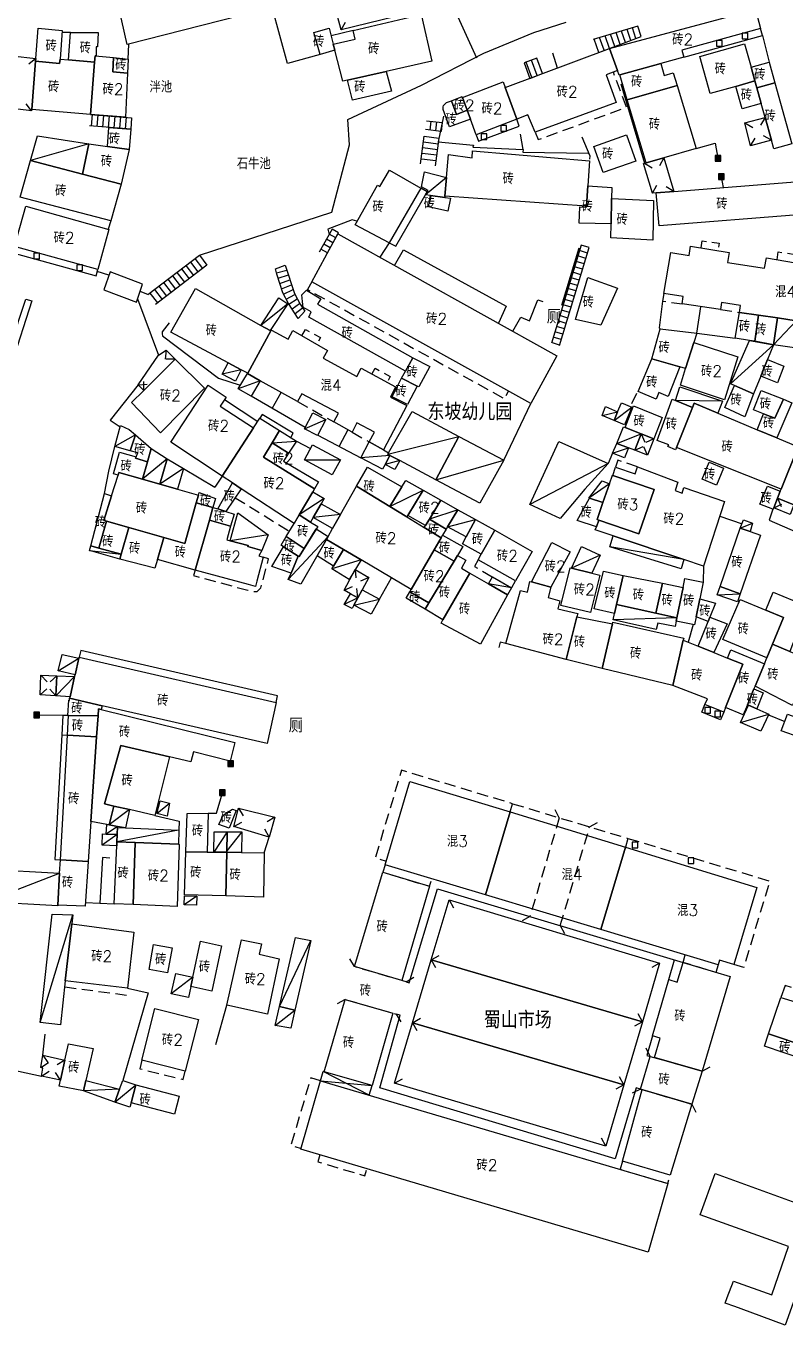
# Model space of a CAD drawing. Header units: millimetres. Extents: x 198 to 1143, y 0 to 936.
# Drawn here: x 846.7 to 980.9, y 3.6 to 233.2 of the extents above; entities that cross this region are included whole.
import ezdxf

# ---------------------------------------------------------------- set-up
doc = ezdxf.new("R2010")
doc.units = ezdxf.units.MM
doc.linetypes.add('X5', pattern=[3, 2, -1])
doc.layers.add('OldHouse', color=17, linetype='Continuous')
doc.layers.add('Text', color=252, linetype='Continuous')
doc.styles.add('HZ', font='rs.shx', dxfattribs={"width": 0.8, "bigfont": 'hztxt.shx'})
doc.linetypes.add('443', pattern='A,9.4,[169,AAA.SHX,S=1,R=0,X=0,Y=0.15],0.6', length=10)

# ---------------------------------------------------------------- blocks, each defined once
blk = doc.blocks.new('gc291')
blk.add_lwpolyline([(-0.5, -0.5), (0.5, -0.5), (0.5, 0.5), (-0.5, 0.5), (-0.5, -0.5)])
blk = doc.blocks.new('*U1')
at = {"linetype": 'Continuous'}
for points in [[(0, 0), (0.5, 0.5), (-0.5, 0.5)], [(0, 0), (-0.5, 0.5), (-0.5, -0.5)], [(0, 0), (-0.5, -0.5), (0.5, -0.5)], [(0, 0), (0.5, -0.5), (0.5, 0.5)]]:
    blk.add_solid(points, dxfattribs=at)
blk = doc.blocks.new('gc002')
blk.add_lwpolyline([(-0.5, -0.5), (0.5, -0.5), (0.5, 0.5), (-0.5, 0.5), (-0.5, -0.5)])
at = {"linetype": 'Continuous'}
blk.add_blockref('*U1', (0, 0), dxfattribs=at)

msp = doc.modelspace()

# ---------------------------------------------------------------- linework, layer by layer
at = {"layer": 'OldHouse', "linetype": 'Continuous', "flags": 128}
for points in [[(890.94, 236.61), (864.56, 229.9), (863.07, 236.44), (889.44, 243.13)], [(916.59, 234.98), (918.43, 226.97), (910.36, 225.14), (903.54, 223.59), (902.69, 223.4), (901.28, 228.89), (901, 229.98), (904.86, 230.85), (904.52, 232.35), (916.54, 235.2)], [(958.93, 226.53), (951.66, 224.53), (951.54, 224.5), (951.26, 225.28), (949.82, 229.21), (975.62, 236.08), (976.55, 232.73), (962.62, 228.89), (962.96, 227.64)], [(852.69, 227.3), (852.63, 226.53), (848.38, 226.97), (848.42, 227.44), (848.85, 232.79), (853.07, 232.4)], [(858.9, 227.9), (858.81, 226.77), (854.19, 227.17), (854.53, 232.02), (859.42, 231.99), (859.3, 229.5), (859.11, 229.51), (859.07, 227.89)], [(901, 229.98), (901.28, 228.89), (898.66, 228.16), (897.58, 232.03), (900.29, 232.77)], [(974.87, 225.89), (975.54, 223.46), (972.17, 222.5), (967.66, 221.22), (965.79, 227.78), (973.72, 230.03)], [(854.19, 227.17), (858.81, 226.77), (858.06, 217.55), (847.69, 218.39), (848.38, 226.97), (852.63, 226.53), (852.69, 227.3)], [(862.14, 227.58), (862.03, 225.07), (864.63, 224.82), (864.24, 217.06), (858.06, 217.55), (858.81, 226.77), (858.9, 227.9)], [(864.63, 224.82), (862.03, 225.07), (862.14, 227.58), (864.74, 227.32)], [(951.26, 225.28), (949.23, 224.54), (951.02, 219.63), (936.71, 214.39), (935.41, 217.45), (933.44, 216.69), (931.4, 222.28), (949.82, 229.21)], [(903.54, 223.59), (910.36, 225.14), (911.29, 221.65), (904.42, 220.04)], [(961.78, 222.63), (952.98, 220.14), (951.66, 224.53), (958.93, 226.53), (959.51, 224.45), (961.11, 224.88)], [(979.07, 223.1), (975.89, 222.22), (975.54, 223.46), (974.87, 225.89), (978.06, 226.77)], [(931.4, 222.28), (933.44, 216.69), (926.29, 213.91), (925.27, 216.69), (924.69, 218.27), (923.87, 220.51), (931.03, 223.29)], [(975.89, 222.22), (976.65, 219.47), (973.3, 218.51), (972.17, 222.5), (975.54, 223.46)], [(978.45, 213), (977.33, 217.03), (976.65, 219.47), (975.89, 222.22), (979.07, 223.1), (982.06, 212.32), (978.88, 211.44)], [(923.87, 220.51), (924.69, 218.27), (922.78, 217.56), (921.89, 219.95), (923.8, 220.7)], [(959.45, 209.89), (956.34, 209), (952.98, 220.14), (961.78, 222.63), (965.14, 211.5)], [(924.69, 218.27), (925.27, 216.69), (921.54, 215.33), (920.44, 218.43), (920.44, 218.89), (920.51, 219.1), (920.65, 219.31), (920.99, 219.63), (921.89, 219.95), (922.78, 217.56)], [(857.79, 212.37), (856.66, 207.01), (847.49, 209.4), (848.71, 213.74)], [(864.9, 211.35), (861.07, 211.9), (861.32, 215.23), (865.19, 214.93)], [(954.48, 209.31), (948.71, 207.26), (947.07, 211.87), (952.84, 213.92)], [(861.07, 211.9), (864.9, 211.35), (863.49, 205.23), (856.66, 207.01), (857.79, 212.37)], [(856.66, 207.01), (863.49, 205.23), (861.67, 198.77), (845.66, 202.93), (847.49, 209.4)], [(946.01, 204.93), (945.77, 201.36), (920.73, 203.09), (921.02, 206.38), (921.39, 210.46), (925.55, 209.89), (925.63, 211.1), (946.3, 209.33)], [(910.93, 207.68), (916.47, 204.49), (910.91, 194.85), (904.87, 198.06), (908.81, 205.02), (909.25, 204.79)], [(921.02, 206.38), (920.73, 203.09), (920.71, 202.89), (918.2, 203.24), (917.32, 203.36), (917.75, 204.11), (916.59, 204.77), (917.13, 207.38)], [(950.2, 202.71), (950.11, 198.22), (944.5, 198.33), (944.6, 201.24), (945.76, 201.16), (945.77, 201.36), (946.01, 204.93), (950.23, 204.65)], [(958.08, 203.7), (961.22, 203.95), (983.36, 205.7), (983.88, 199.84), (958.6, 197.84)], [(920.71, 202.89), (921.74, 202.74), (921.25, 200.46), (917.85, 201.2), (918.2, 203.24)], [(950.11, 198.22), (950.2, 202.71), (957.6, 202.32), (957.47, 195.34), (950.07, 195.73)], [(844.67, 194.23), (846.65, 201.34), (861.35, 197.24), (859.38, 190.17)], [(940.54, 174.91), (935.93, 166.45), (897.2, 187.97), (901.81, 196.44)], [(951.23, 186.85), (948.33, 180.28), (943.84, 181.29), (946.02, 188.72)], [(888.22, 180.27), (889.83, 179.37), (889.99, 179.28), (885.87, 171.83), (884.74, 172.42), (882.43, 173.65), (872.27, 179.05), (876.64, 186.77)], [(915.06, 174.53), (913.75, 172.16), (896.66, 181.75), (897.12, 182.65), (896.26, 183.12), (895.67, 183.45), (895.58, 184.52), (895.46, 185.68), (896.24, 186.49), (898.82, 184.97), (898.24, 184)], [(841.15, 174.38), (842.1, 177.35), (843.95, 176.71), (846.67, 184.93), (847.72, 184.58), (844.12, 173.42)], [(889.83, 179.37), (888.22, 180.27), (891.35, 185.11), (892.94, 184.06)], [(976.18, 182.07), (975.51, 177.48), (974.57, 177.62), (972.08, 177.99), (972.8, 182.56)], [(979.51, 181.58), (978.82, 176.86), (975.51, 177.48), (976.18, 182.07)], [(982.79, 180.62), (982.41, 178.06), (985.59, 177.59), (986, 177.53), (985.79, 175.83), (978.82, 176.86), (979.51, 181.58), (982.86, 181.09)], [(909.9, 158.27), (907.37, 159.69), (908.28, 161.41), (905.19, 163.04), (904.32, 161.4), (901.1, 163.21), (901.92, 164.76), (895.43, 168.18), (894.7, 166.8), (888.1, 170.5), (885.84, 171.77), (885.87, 171.83), (889.99, 179.28), (890.06, 179.42), (893.03, 177.85), (893.86, 179.36), (900, 175.84), (899.24, 174.47), (905.15, 171.21), (905.96, 172.71), (912, 169.41), (911.14, 167.59), (914.03, 166.12)], [(964.74, 177.27), (963.3, 172.65), (962.26, 172.95), (957.33, 174.39), (958.8, 179.66), (965.26, 178.92)], [(963.3, 172.65), (964.74, 177.27), (972.54, 174.7), (970.17, 167.12), (962.37, 169.69)], [(978.82, 176.86), (977.75, 174.25), (976.56, 171.31), (975.27, 168.16), (971.96, 169.64), (971.22, 169.97), (974.57, 177.62)], [(915.84, 169.54), (913.08, 170.94), (913.75, 172.16), (915.06, 174.53), (918.09, 172.99), (916.11, 169.4)], [(867.49, 168.78), (873.07, 174.32), (878.25, 169.15), (870.43, 161.31), (865.35, 166.65)], [(884.74, 172.42), (883.7, 170.43), (881.38, 171.63), (882.43, 173.65)], [(962.26, 172.95), (960.22, 167.72), (958.58, 168.41), (958.09, 167.24), (954.91, 168.56), (957.33, 174.39)], [(976.56, 171.31), (977.75, 174.25), (980.68, 173.06), (979.53, 170.13)], [(888.1, 170.5), (886.47, 167.77), (884.16, 169.07), (885.84, 171.77)], [(915.84, 169.54), (914.13, 166.3), (911.42, 167.67), (913.08, 170.94)], [(886.91, 162.14), (881.35, 153.64), (872.26, 159.61), (878.89, 169.7), (882.09, 167.61), (881.03, 166.02)], [(968.97, 164.76), (964.82, 166.5), (964.53, 165.76), (961.51, 166.98), (962.28, 169.41), (969.83, 166.91)], [(975.27, 168.16), (973.78, 164.13), (970.21, 165.74), (971.96, 169.64)], [(980.6, 167.22), (979.07, 163.88), (977.09, 164.66), (975.27, 165.37), (976.63, 168.79)], [(951.27, 165.02), (950.64, 163.49), (948.54, 164.36), (949.1, 165.93)], [(950.64, 163.49), (951.27, 165.02), (951.93, 166.59), (953.77, 165.83), (952.48, 162.72)], [(957.69, 160.24), (955.44, 161.11), (952.6, 162.22), (954.1, 166.08), (959.15, 163.99)], [(961.51, 166.98), (964.53, 165.76), (961.68, 158.7), (961.52, 158.31), (960.14, 158.86), (960.3, 159.19), (958.26, 159.93), (960.92, 167.22)], [(968.97, 164.76), (975.97, 161.82), (979.41, 160.38), (983.16, 158.8), (980.16, 151.31), (961.68, 158.7), (964.53, 165.76), (964.82, 166.5)], [(979.41, 160.38), (975.97, 161.82), (977.09, 164.66), (979.07, 163.88), (980.6, 167.22), (982.06, 166.57)], [(891.5, 161.67), (890.17, 159.49), (888.67, 157.01), (897.68, 151.42), (897.36, 150.88), (894.95, 146.79), (894.06, 145.29), (884.74, 151.41), (883.18, 152.44), (881.35, 153.64), (886.91, 162.14), (888.03, 163.85), (891.52, 161.7)], [(899.66, 163.67), (898.24, 160.84), (895.94, 161.99), (897.39, 164.8)], [(923.21, 160.66), (919.13, 152.99), (912.75, 156.38), (911.02, 157.3), (910.65, 157.5), (910.79, 157.76), (914.97, 165.06)], [(866.05, 160.91), (865.12, 158.1), (862.38, 158.86), (863.37, 162.59), (864.91, 161.9)], [(868.82, 158.54), (868.15, 156.19), (866.04, 156.79), (866.14, 157.02), (866.45, 157.76), (865.12, 158.1), (866.05, 160.91)], [(893.08, 157.72), (890.17, 159.49), (891.5, 161.67), (894.51, 159.84)], [(952.6, 162.22), (955.44, 161.11), (954.3, 158.2), (953.17, 158.63), (951.11, 159.43), (952.32, 162.32)], [(871.61, 156.71), (870.33, 152.22), (867.27, 153.09), (868.15, 156.19), (868.82, 158.54)], [(893.08, 157.72), (892.21, 156.29), (898.4, 152.63), (897.68, 151.42), (888.67, 157.01), (890.17, 159.49)], [(902.28, 156.5), (900.79, 153.89), (895.92, 156.49), (897.33, 159.14)], [(909.9, 158.27), (910.79, 157.76), (910.65, 157.5), (911.02, 157.3), (910.16, 155.67), (909.71, 154.84), (905.87, 156.85), (907.37, 159.69)], [(919.13, 152.99), (923.21, 160.66), (931.14, 156.43), (926.94, 148.85)], [(945.47, 151.35), (941.13, 146.13), (935.73, 148.64), (940.88, 159.73), (949.58, 155.85)], [(953.17, 158.63), (952.5, 156.89), (950.38, 157.67), (951.11, 159.43)], [(983.46, 158.68), (990.04, 155.99), (990.13, 155.95), (987.46, 149.29), (986.5, 146.89), (986.07, 147.06), (982.45, 148.55), (979.53, 149.74), (980.03, 150.98), (980.16, 151.31), (983.16, 158.8)], [(866.14, 157.02), (866.04, 156.79), (868.15, 156.19), (867.27, 153.09), (863.1, 154.28), (862.95, 153.81), (862.17, 154.06), (863.23, 157.85)], [(873.49, 151.32), (870.33, 152.22), (871.61, 156.71), (874.53, 154.98)], [(912.75, 156.38), (911.89, 154.81), (910.16, 155.67), (911.02, 157.3)], [(970.01, 155.07), (968.76, 152.03), (966.19, 153.11), (967.43, 156.13)], [(867.27, 153.09), (870.33, 152.22), (873.49, 151.32), (877.17, 150.27), (876.79, 148.94), (874.74, 141.75), (871.02, 142.81), (864.85, 144.56), (860.91, 145.68), (860.43, 145.82), (861.81, 150.18), (862.95, 153.81), (863.1, 154.28)], [(913.1, 151.72), (910.99, 148.29), (905.12, 151.89), (907.08, 155.22)], [(962.97, 138.88), (950.49, 143.06), (947.3, 144.12), (947.51, 144.66), (947.96, 145.85), (955.03, 143.45), (957.72, 151.3), (950.43, 153.77), (950.91, 155.23), (954.36, 154.06), (954.8, 155.25), (961.91, 152.59), (961.45, 151.11), (962.67, 150.63), (962.97, 151.62), (970.16, 149.14), (966.45, 137.72)], [(950.43, 153.77), (957.72, 151.3), (955.03, 143.45), (947.96, 145.85), (947.65, 145.96), (948.68, 148.96), (949.81, 152.27), (950.34, 153.8)], [(884.74, 151.41), (881.99, 147.41), (880.58, 147.85), (883.18, 152.44)], [(910.99, 148.29), (914, 146.44), (917.08, 144.55), (920.07, 142.72), (918.85, 140.62), (914.77, 133.59), (905.91, 138.82), (902.8, 140.66), (899.81, 142.43), (900.12, 142.98), (900.12, 142.98), (900.89, 144.36), (902.28, 146.84), (905.12, 151.89)], [(916.89, 151.14), (914.17, 146.7), (914, 146.44), (910.99, 148.29), (913.1, 151.72), (913.8, 152.87)], [(949.81, 152.27), (948.68, 148.96), (946.27, 149.74), (946.17, 149.77), (948.51, 152.8)], [(980.03, 150.98), (979.53, 149.74), (978.86, 148.05), (978.74, 147.77), (976.43, 148.69), (977.74, 151.89)], [(861.81, 150.18), (860.43, 145.82), (860.91, 145.68), (859.56, 140.93), (858.12, 141.34), (859.83, 147.88), (860.54, 150.58)], [(879.73, 148.11), (876.79, 148.94), (877.17, 150.27), (877.31, 150.77), (880.17, 149.66)], [(898.88, 148.75), (897.44, 146.3), (896.97, 145.52), (894.95, 146.79), (897.36, 150.88), (899.42, 149.66)], [(920.04, 149.38), (917.99, 146.04), (917.32, 144.94), (914.17, 146.7), (916.89, 151.14)], [(923.05, 147.69), (921.2, 144.68), (920.93, 144.24), (917.99, 146.04), (920.04, 149.38)], [(948.68, 148.96), (947.65, 145.96), (947.96, 145.85), (947.51, 144.66), (944.11, 145.77), (946.27, 149.74)], [(879.73, 148.11), (879.09, 145.86), (876.57, 137.01), (869.91, 138.91), (871.02, 142.81), (874.74, 141.75), (876.79, 148.94)], [(880.58, 147.85), (881.99, 147.41), (883.48, 146.94), (882.82, 144.8), (879.09, 145.86), (879.73, 148.11)], [(888.39, 140.51), (885.88, 141.22), (885.93, 141.38), (882.79, 142.22), (884.12, 147.13), (889.48, 143.29)], [(902.28, 146.84), (900.89, 144.36), (897.44, 146.3), (898.88, 148.75)], [(926.13, 145.96), (924.49, 142.9), (921.2, 144.68), (923.05, 147.69)], [(864.85, 144.56), (863.48, 139.82), (859.56, 140.93), (860.91, 145.68)], [(882.82, 144.8), (882.18, 142.38), (882.79, 142.22), (885.93, 141.38), (885.88, 141.22), (888.39, 140.51), (887.87, 139.54), (888.6, 139.3), (887.47, 135.07), (887.23, 134.16), (886.04, 134.48), (876.57, 137.01), (879.09, 145.86)], [(896.97, 145.52), (898.26, 144.72), (895.83, 140.84), (892.68, 142.96), (894.06, 145.29), (894.95, 146.79)], [(920.93, 144.24), (920.34, 143.21), (920.07, 142.72), (917.08, 144.55), (917.32, 144.94), (917.99, 146.04)], [(929.54, 144.06), (927.15, 139.83), (923.84, 141.7), (924.49, 142.9), (926.13, 145.96)], [(974.68, 143.83), (972.95, 144.42), (973.55, 145.94), (975.14, 145.34)], [(871.02, 142.81), (869.91, 138.91), (869.47, 137.36), (863.26, 138.94), (863.48, 139.82), (864.85, 144.56)], [(895.83, 140.84), (894.95, 139.43), (894.82, 139.51), (892.2, 141.16), (891.78, 141.43), (892.68, 142.96)], [(900.12, 142.98), (900.12, 142.98), (895.25, 134.53), (893, 135.35), (893.57, 136.51), (894.82, 139.51), (894.95, 139.43), (895.83, 140.84), (898, 144.3)], [(902.8, 140.66), (901.04, 137.75), (898.18, 139.54), (899.81, 142.43)], [(922.99, 139.62), (922.36, 138.59), (918.85, 140.62), (920.07, 142.72), (920.34, 143.21), (923.93, 141.18)], [(927.15, 139.83), (929.54, 144.06), (936.19, 140.34), (933.21, 135.13), (926.6, 138.86)], [(962.97, 138.88), (962.53, 137.23), (949.91, 141.12), (950.49, 143.06)], [(974.68, 143.83), (976.51, 143.2), (972.94, 132.86), (969.39, 134.12), (972.95, 144.42)], [(859.56, 140.93), (863.48, 139.82), (863.26, 138.94), (857.9, 140.47), (858.12, 141.34)], [(894.82, 139.51), (893.57, 136.51), (890.12, 137.65), (892.2, 141.16)], [(905.91, 138.82), (903.83, 135.38), (900.75, 137.27), (901.04, 137.75), (902.8, 140.66)], [(922.36, 138.59), (917.9, 131.22), (914.55, 133.21), (914.77, 133.59), (918.85, 140.62)], [(939.45, 134), (936.03, 134.96), (939.62, 141.91), (942.86, 140.24)], [(946.7, 136.5), (943.09, 137.4), (944.86, 141.2), (948.17, 139.68)], [(925.13, 136.51), (920.39, 128.24), (917.25, 130.14), (917.9, 131.22), (922.36, 138.59), (922.99, 139.62), (924.41, 138.76), (923.66, 137.4)], [(928.46, 134.58), (931.83, 132.65), (927.03, 123.97), (920.06, 127.67), (920.39, 128.24), (925.13, 136.51)], [(931.83, 132.65), (928.46, 134.58), (929.17, 135.83), (932.51, 133.92)], [(943.09, 137.4), (946.7, 136.5), (948.11, 136.15), (946.47, 129.56), (941.25, 130.78), (942.91, 137.44)], [(952.23, 136.09), (951.08, 130.97), (950.72, 129.38), (947.15, 130.19), (948.78, 136.86)], [(959.18, 134.7), (958.01, 129.43), (951.08, 130.97), (952.23, 136.09)], [(965.8, 131.93), (965.15, 128.8), (964.85, 127.36), (961.62, 128.03), (961.74, 128.61), (962.85, 133.97), (963.17, 135.56), (966.41, 134.89)], [(904.66, 130.85), (905.34, 132.11), (906.11, 133.54), (909.19, 131.88), (907.69, 129.22)], [(917.9, 131.22), (917.25, 130.14), (913.9, 132.08), (914.55, 133.21)], [(936.03, 134.96), (939.45, 134), (939.01, 132.19), (941.06, 131.61), (940.73, 130.21), (944.23, 129.38), (944.07, 128.75), (942.16, 121.26), (931.49, 124.07), (934.09, 133.43), (935.31, 133.13), (935.77, 135.04)], [(962.85, 133.97), (961.74, 128.61), (958.01, 129.43), (959.18, 134.7)], [(972.94, 132.86), (972.45, 131.45), (968.86, 132.65), (969.39, 134.12)], [(905.34, 132.11), (904.66, 130.85), (904.33, 130.25), (902.95, 130.94), (904.03, 132.85)], [(958.01, 129.43), (961.74, 128.61), (961.62, 128.03), (961.43, 127.09), (958.38, 127.67), (958.08, 126.54), (950.47, 128.26), (950.72, 129.38), (951.08, 130.97)], [(967.58, 128.71), (967.27, 127.94), (965.15, 128.8), (965.8, 131.93), (968.6, 131.2)], [(977.48, 129.96), (980.61, 128.67), (978.65, 123.94), (977.65, 121.53), (969.86, 124.76), (972.93, 131.84)], [(981.73, 122.66), (978.65, 123.94), (980.61, 128.67), (977.48, 129.96), (978.78, 133.11), (983.88, 130.99), (982.84, 128.47), (983.8, 128.07)], [(950.34, 127.51), (948.54, 119.64), (942.16, 121.26), (944.07, 128.75)], [(968.28, 122.47), (965.5, 123.58), (967.27, 127.94), (967.58, 128.71), (970.62, 127.56)], [(962.87, 124.63), (961.04, 116.63), (948.54, 119.64), (950.34, 127.51), (950.42, 127.85), (962.95, 124.98)], [(965.5, 123.58), (968.28, 122.47), (970.69, 121.5), (973.41, 120.41), (970.36, 112.76), (970.04, 111.95), (966.69, 113.3), (967.16, 114.31), (961.04, 116.63), (962.87, 124.63)], [(856.03, 121.45), (855.35, 118.54), (852.39, 119.23), (853.06, 122.14)], [(860.15, 113.07), (854.39, 114.38), (854.46, 114.67), (855.28, 118.23), (855.35, 118.54), (856.03, 121.45), (856.08, 121.67), (890.89, 113.62), (889.33, 106.42)], [(977.22, 120.48), (975.58, 116.51), (975.37, 116.03), (974.22, 113.23), (973.49, 111.47), (970.36, 112.76), (973.41, 120.41), (970.69, 121.5), (971.26, 122.94)], [(981.73, 122.66), (985.49, 121.1), (982.36, 113.59), (982.16, 113.12), (981.97, 113.22), (975.58, 116.51), (977.22, 120.48), (977.65, 121.53), (978.65, 123.94)], [(855.28, 118.23), (854.46, 114.67), (851.96, 114.81), (852.11, 118.37)], [(975.89, 112.51), (974.43, 113.14), (974.22, 113.23), (975.37, 116.03), (977, 115.35)], [(860.15, 113.07), (859.98, 112.39), (859.51, 112.5), (859.42, 111.26), (854.19, 111.35), (854.09, 111.35), (854.27, 114.03), (854.35, 114.02), (854.39, 114.38)], [(859.98, 112.39), (883.62, 106.56), (882.8, 103.3), (876.28, 104.92), (875.84, 103.17), (872.07, 104.05), (863.42, 106.06), (860.58, 95.73), (862.19, 95.35), (861.41, 92.01), (860.94, 92.09), (858.16, 92.6), (859.17, 107.57), (859.42, 111.26), (859.51, 112.5)], [(975.89, 112.51), (978.02, 111.58), (976.57, 108.56), (972.98, 110.13), (974.43, 113.14)], [(859.42, 111.26), (859.17, 107.57), (854, 107.87), (854.19, 111.35)], [(984.74, 110.36), (983.54, 107.44), (980.18, 108.63), (981.33, 111.58)], [(859.17, 107.57), (858.16, 92.6), (857.69, 85.55), (852.75, 85.83), (854, 107.87)], [(872.07, 104.05), (869.48, 93.66), (864.96, 94.71), (862.19, 95.35), (860.58, 95.73), (863.42, 106.06)], [(932.27, 94.33), (927.91, 79.65), (910.16, 84.98), (914.56, 99.66)], [(864.96, 94.71), (864.26, 91.5), (862.85, 91.75), (861.41, 92.01), (862.19, 95.35)], [(872.03, 95.86), (871.66, 93.56), (869.83, 94.02), (870.39, 96.27)], [(883.83, 94.55), (882.57, 91.45), (880.78, 92.07), (881.51, 93.76), (883.16, 94.81)], [(952.64, 88.1), (948.31, 73.52), (927.91, 79.65), (932.27, 94.33)], [(861.41, 92.01), (862.85, 91.75), (862.8, 90.3), (860.87, 90.38), (860.94, 92.09)], [(878.73, 87.22), (874.95, 87.28), (875.19, 94.03), (878.86, 94.09)], [(860.87, 90.38), (862.8, 90.3), (862.74, 89.03), (862.71, 88.32), (860.16, 88.44), (860.23, 90.41)], [(864.26, 91.5), (873.71, 91.06), (873.61, 88.58), (865.96, 88.89), (862.74, 89.03), (862.8, 90.3), (862.85, 91.56)], [(882.24, 90.79), (882.16, 87.18), (879.9, 87.21), (879.97, 90.8)], [(884.8, 87.14), (882.16, 87.18), (882.24, 90.79), (884.84, 90.78)], [(865.96, 88.89), (865.6, 77.93), (862.24, 78.08), (862.71, 88.32), (862.74, 89.03)], [(873.61, 88.58), (873.73, 88.57), (873.38, 77.57), (865.6, 77.93), (865.96, 88.89)], [(878.73, 87.22), (879.9, 87.21), (882.16, 87.18), (882.01, 79.46), (874.68, 79.66), (874.95, 87.28)], [(948.31, 73.52), (952.64, 88.1), (975.89, 80.98), (971.8, 67.34), (969.31, 68.09), (969.07, 67.29)], [(857.69, 85.55), (857.15, 77.63), (852.3, 77.86), (852.62, 83.47), (852.75, 85.83)], [(884.8, 87.14), (888.8, 87.08), (888.69, 79.27), (882.01, 79.46), (882.16, 87.18)], [(852.62, 83.47), (852.3, 77.86), (852.29, 77.71), (839.46, 78.44), (839.46, 78.5), (839.76, 84.2)], [(918.04, 81.16), (913.13, 64.5), (904.73, 66.97), (909.76, 83.64)], [(876.87, 79.42), (876.84, 77.81), (874.62, 77.89), (874.68, 79.46)], [(854.76, 74.52), (853.62, 64.45), (852.76, 56.71), (849.19, 57.11), (851.33, 76.27), (854.93, 76.11)], [(853.62, 64.45), (854.76, 74.52), (865.75, 73.07), (864.61, 63.18)], [(875.82, 63.45), (876.18, 65.09), (877.55, 71.46), (881.26, 70.67), (879.55, 62.65)], [(891.44, 68.35), (889.35, 58.6), (882.19, 60.14), (884.75, 71.71), (888.34, 71), (887.92, 69.16)], [(894.22, 59.28), (891.51, 59.9), (894.32, 72.1), (897.05, 71.6)], [(872.49, 70.29), (871.72, 65.87), (868.44, 66.45), (869.23, 70.91)], [(966.2, 48.53), (957.79, 50.91), (958.82, 54.36), (957.45, 54.76), (960.34, 64.68), (961.79, 64.25), (962.83, 67.7), (971.15, 65.2)], [(876.18, 65.09), (875.82, 63.45), (875.4, 61.5), (872.35, 62.17), (873.14, 65.73)], [(894.22, 59.28), (893.49, 56.07), (890.75, 56.58), (891.51, 59.9)], [(911.55, 58.74), (907.86, 45.95), (899.4, 48.39), (903.1, 61.18)], [(984.93, 52.77), (977.97, 55.1), (980.12, 61.52), (987.16, 59.4)], [(877.15, 57.65), (874.83, 48.49), (867.16, 50.43), (869.48, 59.59)], [(984.93, 52.77), (984.19, 50.56), (977.23, 52.89), (977.97, 55.1)], [(857.28, 46.87), (856.87, 45.05), (852.52, 45.88), (852.75, 46.89), (853.55, 50.47), (854.18, 53.31), (858.53, 52.48)], [(957.79, 50.91), (966.2, 48.53), (964.39, 42.66), (955.29, 45.35), (957.03, 51.12)], [(863.21, 45.34), (862.36, 43.03), (856.87, 45.05), (857.28, 46.87)], [(866.08, 46.09), (865.26, 42.91), (865.06, 42.14), (862.36, 43.03), (863.21, 45.34), (863.77, 46.85)], [(865.26, 42.91), (866.08, 46.09), (873.77, 44.1), (872.95, 40.92)], [(960.17, 28.66), (956.68, 16.5), (895.29, 34.74), (898.76, 46.78)], [(964.39, 42.66), (960.58, 30.1), (952.15, 32.62), (955.61, 45.26)], [(974.73, 5.9), (971.97, 6.9), (970.27, 7.51), (970.65, 8.49), (971.77, 11.4), (978.51, 8.96), (981.5, 17.54), (965.88, 23.13), (968.52, 30.42), (987.96, 23.36), (980.92, 3.65)]]:
    msp.add_lwpolyline(points, close=True, dxfattribs=at)
at = {"layer": 'OldHouse', "linetype": '443', "flags": 128}
for points in [[(920.64, 241.39), (921.81, 237.49), (926.32, 227.55)], [(898.66, 228.16), (892.88, 226.56), (890.18, 236.43)], [(854.53, 232.02), (853.04, 232.02)], [(868.22, 185.7), (877.33, 192.68), (900.72, 200.25), (903.87, 212.16), (903.57, 216.62), (916.59, 222.72), (927.63, 228.38), (936.44, 232.01), (942.2, 233.87)], [(864.74, 227.32), (864.87, 229.98)], [(976.9, 231.48), (978.06, 226.77)], [(939.73, 228.42), (940.61, 225.75)], [(951.86, 222.92), (956.01, 208.91)], [(920.46, 217.26), (919.54, 212.73), (925.77, 212.13), (925.66, 211.74), (934.56, 211.37), (934.54, 210.87), (946.08, 210.71)], [(934.56, 211.37), (934.12, 214.06)], [(944.96, 213.56), (946.36, 210.2), (946.27, 209.63)], [(965.14, 211.5), (968.5, 212.46), (968.99, 209.79)], [(969.59, 206.52), (969.94, 204.64)], [(861.67, 198.77), (861.23, 197.27)], [(905.17, 198.68), (904.32, 198.93), (900.04, 197.25), (900.29, 196.35), (898.52, 193.23)], [(910.91, 194.85), (909.25, 192.31)], [(911.85, 190.86), (913.4, 193.62), (931.59, 183.64), (930.21, 180.65)], [(941.43, 183.84), (944.5, 193.96)], [(861.34, 189.13), (859.27, 189.77)], [(868.22, 185.7), (866.84, 186.24)], [(896.45, 186.6), (896.35, 186.42)], [(866.38, 184.94), (870.09, 175.02)], [(932.76, 179.24), (934.17, 181.73), (935.71, 181.08), (937.14, 184.81), (938.02, 184.48)], [(959.19, 184.56), (958.6, 179.83), (958.8, 179.66)], [(965.26, 178.92), (966, 183.56)], [(871.98, 180.74), (870.74, 179.15), (870.74, 178.78), (870.83, 178.44), (880.72, 170.92), (884.54, 169.69)], [(965.26, 178.92), (972.08, 177.99)], [(866.52, 169.76), (861.56, 163.5), (863.31, 162.35)], [(896.06, 162.21), (886.47, 167.77)], [(890.22, 165.59), (891.79, 168.43)], [(954.59, 168.25), (953.72, 166.39)], [(887.64, 163.25), (881.77, 167.14)], [(931.14, 156.43), (935.93, 166.45)], [(893.49, 160.45), (893.93, 161.22), (888.41, 164.53), (888.03, 163.85)], [(898.27, 160.9), (905.87, 156.85)], [(903.58, 161.81), (902.02, 158.91)], [(860.54, 150.58), (861.35, 154.49), (862.38, 158.86)], [(894.51, 159.84), (896.99, 158.51)], [(950.38, 157.67), (949.58, 155.85)], [(874.53, 154.98), (880.07, 151.68)], [(881.35, 153.64), (880.07, 151.68)], [(978.74, 147.77), (978.08, 145.85), (984.45, 143.09)], [(969.32, 146.55), (973.27, 145.23)], [(966.45, 137.72), (966.41, 134.89)], [(909.19, 131.88), (911.29, 135.64)], [(964.63, 127.42), (963.74, 124.28)], [(931.49, 124.07), (930.52, 124.32), (930.25, 123.36)], [(853.19, 111.36), (848.55, 111.43)], [(977.96, 111.45), (980.83, 110.31)], [(878.86, 94.09), (880.36, 94.09), (881.39, 97.7)], [(869.48, 93.66), (873.78, 92.66), (873.71, 91.06)], [(888.8, 87.08), (889.64, 89.87)], [(861.52, 86.14), (860.23, 86.23), (859.75, 78.19)], [(836.38, 78.57), (835.23, 55.17), (834.96, 50.72), (849.44, 47.63)], [(857.2, 78.31), (862.24, 78.08)], [(864.61, 63.18), (868.28, 62.35), (863.77, 46.85)], [(982.03, 63.31), (980.88, 63.66), (980.12, 61.52)], [(880.22, 53.22), (882.19, 60.14)], [(849.65, 51.33), (850.06, 55.06)]]:
    msp.add_lwpolyline(points, dxfattribs=at)
at = {"layer": 'OldHouse', "linetype": 'Continuous', "flags": 128}
for points in [[(914.22, 235.35), (902.37, 232.48), (900.9, 238.02), (912.75, 240.89), (914.22, 235.35)], [(902.37, 232.48), (903.19, 233.85)], [(954.87, 233.15), (946.95, 230.8)], [(951.71, 229.92), (950.99, 232)], [(952.64, 230.28), (951.96, 232.28)], [(953.58, 230.63), (952.93, 232.57)], [(954.51, 230.98), (953.9, 232.86)], [(955.45, 231.33), (954.87, 233.15)], [(947.96, 228.51), (947.11, 230.84)], [(947.8, 228.45), (955.45, 231.33)], [(948.9, 228.87), (948.08, 231.13)], [(949.83, 229.22), (949.05, 231.42)], [(950.77, 229.57), (950.02, 231.71)], [(848.42, 227.44), (848.38, 226.97), (847.69, 218.39), (847.68, 218.19), (843.31, 218.68), (843.52, 220.76), (844.21, 227.53), (844.25, 227.9), (848.42, 227.44)], [(848.42, 227.44), (847.17, 226.44)], [(935.77, 223.92), (937.99, 224.76), (936.96, 227.5), (934.73, 226.66), (935.77, 223.92)], [(936.96, 227.5), (934.73, 226.66)], [(937.99, 224.76), (936.96, 227.5)], [(936.12, 224.06), (935.09, 226.79)], [(937.05, 224.41), (936.02, 227.15)], [(935.77, 223.92), (937.99, 224.76)], [(847.68, 218.19), (846.68, 219.44)], [(858.07, 217.55), (865.35, 216.97)], [(858.38, 217.52), (858.21, 215.48)], [(859.37, 217.45), (859.21, 215.4)], [(860.37, 217.37), (860.21, 215.32)], [(861.37, 217.29), (861.2, 215.24)], [(862.36, 217.21), (862.2, 215.16)], [(863.36, 217.13), (863.2, 215.09)], [(864.36, 217.05), (864.2, 215.01)], [(865.35, 216.97), (865.19, 214.93)], [(917.51, 216.44), (920.23, 216.12)], [(918.24, 216.35), (918.06, 214.78)], [(919.24, 216.24), (919.05, 214.66)], [(920.23, 216.12), (920.05, 214.55)], [(978.45, 213), (974.76, 211.97), (973.78, 216.04), (977.33, 217.03), (978.45, 213)], [(973.78, 216.04), (975.16, 215.23)], [(977.33, 217.03), (976.54, 215.64)], [(865.19, 214.93), (857.91, 215.5)], [(916.45, 208.79), (917.07, 213.69)], [(917.07, 213.69), (919.65, 213.36)], [(920.05, 214.55), (917.33, 214.86)], [(978.45, 213), (977.06, 213.78)], [(916.82, 211.7), (919.4, 211.37)], [(916.94, 212.69), (919.53, 212.37)], [(919.65, 213.36), (919.03, 208.46)], [(974.76, 211.97), (975.57, 213.35)], [(916.57, 209.72), (919.15, 209.39)], [(916.69, 210.71), (919.28, 210.38)], [(961.22, 203.95), (958.08, 203.7), (957.41, 203.65), (955.87, 208.87), (956.34, 209), (959.45, 209.89), (961.22, 203.95)], [(956.01, 208.91), (957.39, 208.1)], [(959.45, 209.89), (958.66, 208.49)], [(957.41, 203.65), (958.22, 205.03)], [(961.22, 203.95), (959.83, 204.73)], [(900.8, 197.25), (898.52, 193.23)], [(899.71, 192.58), (901.91, 196.62)], [(900.95, 194.86), (899.81, 195.5)], [(901.43, 195.74), (900.3, 196.37)], [(901.91, 196.62), (900.8, 197.25)], [(899.99, 193.1), (898.82, 193.75)], [(900.47, 193.98), (899.31, 194.62)], [(944.81, 194.44), (939.57, 177.15)], [(940.98, 176.72), (946.23, 194.01)], [(945.94, 193.06), (944.52, 193.49)], [(946.23, 194.01), (944.81, 194.44)], [(982.86, 181.09), (979.51, 181.58), (976.18, 182.07), (972.8, 182.56), (972.99, 183.81), (969.66, 184.33), (969.47, 183.05), (962.66, 184.05), (962.86, 185.4), (959.43, 185.93), (960.69, 193.16), (963.92, 192.62), (964.16, 194.27), (970.99, 193.13), (970.69, 191.39), (977.25, 190.37), (977.58, 192.22), (984.4, 191.01)], [(868.22, 185.7), (877.33, 192.68)], [(878.67, 190.92), (869.56, 183.95)], [(874.95, 190.86), (876.29, 189.1)], [(875.74, 191.46), (877.08, 189.71)], [(876.53, 192.07), (877.88, 190.32)], [(877.33, 192.68), (878.67, 190.92)], [(890.78, 190.29), (892.49, 190.92)], [(892.49, 190.92), (894.13, 185.91), (895.12, 184), (895.97, 182.76)], [(945.07, 190.19), (943.65, 190.62)], [(945.36, 191.14), (943.94, 191.57)], [(945.65, 192.1), (944.23, 192.53)], [(871.77, 188.42), (873.11, 186.67)], [(872.56, 189.03), (873.91, 187.28)], [(873.36, 189.64), (874.7, 187.88)], [(874.15, 190.25), (875.5, 188.49)], [(894.82, 181.51), (893.09, 184.11), (892.08, 186.05), (891, 189.31), (890.78, 190.29)], [(890.94, 189.56), (892.78, 190.05)], [(891.23, 188.61), (893.06, 189.19)], [(891.55, 187.66), (893.34, 188.33)], [(944.49, 188.27), (943.07, 188.7)], [(944.78, 189.23), (943.36, 189.66)], [(868.59, 185.99), (869.94, 184.24)], [(869.39, 186.6), (870.73, 184.84)], [(870.18, 187.21), (871.53, 185.45)], [(870.98, 187.82), (872.32, 186.06)], [(891.86, 186.71), (893.62, 187.46)], [(892.22, 185.78), (893.9, 186.6)], [(943.91, 186.36), (942.49, 186.79)], [(944.2, 187.32), (942.78, 187.75)], [(892.68, 184.89), (894.21, 185.74)], [(893.16, 184.01), (894.63, 184.94)], [(893.71, 183.18), (895.05, 184.13)], [(943.04, 183.49), (941.62, 183.92)], [(943.33, 184.44), (941.91, 184.87)], [(943.62, 185.4), (942.2, 185.83)], [(894.26, 182.35), (895.55, 183.37)], [(894.82, 181.51), (895.97, 182.76)], [(942.46, 181.57), (941.04, 182)], [(942.75, 182.53), (941.33, 182.96)], [(941.59, 178.7), (940.17, 179.13)], [(941.88, 179.66), (940.46, 180.09)], [(942.17, 180.62), (940.75, 181.05)], [(941.01, 176.79), (939.59, 177.22)], [(941.3, 177.75), (939.88, 178.18)], [(873.07, 174.32), (867.49, 168.78), (866.52, 169.76), (870.09, 175.02), (871.47, 175.91), (873.07, 174.32)], [(871.47, 175.91), (871.3, 174.32)], [(873.07, 174.32), (871.47, 174.32)], [(866.52, 169.76), (868.12, 169.91)], [(867.49, 168.78), (867.5, 170.38)], [(957.69, 160.24), (956.56, 157.33), (954.3, 158.2), (955.44, 161.11), (957.69, 160.24)], [(955.44, 161.11), (956.08, 159.65)], [(954.3, 158.2), (955.77, 158.85)], [(956.56, 157.33), (955.91, 158.79)], [(957.69, 160.24), (956.23, 159.59)], [(982.45, 148.55), (981.76, 146.88), (978.86, 148.05), (979.53, 149.74), (982.45, 148.55)], [(979.53, 149.74), (980.16, 148.27)], [(978.86, 148.05), (980.33, 148.68)], [(906.11, 133.54), (905.34, 132.11), (904.03, 132.85), (902.92, 133.48), (904.88, 137.12), (907.3, 135.75), (906.11, 133.54)], [(904.88, 137.12), (904.96, 135.64)], [(907.3, 135.75), (905.84, 135.1)], [(902.92, 133.48), (904.38, 134.13)], [(905.34, 132.11), (905.18, 133.78)], [(852.11, 118.37), (851.96, 114.81), (849.17, 114.97), (849.32, 118.49), (852.11, 118.37)], [(849.32, 118.49), (850.41, 117.32)], [(852.11, 118.37), (850.94, 117.28)], [(850.34, 116.07), (849.17, 114.97)], [(850.87, 115.98), (851.96, 114.81)], [(890.69, 93.36), (889.64, 89.87), (883.44, 91.72), (884.22, 94.99), (890.69, 93.36)], [(884.22, 94.99), (885.05, 93.62)], [(883.44, 91.72), (884.83, 92.52)], [(890.69, 93.36), (889.29, 92.57)], [(889.64, 89.87), (888.88, 91.28)], [(955.65, 57.24), (918.32, 68.2), (921.48, 78.77), (958.69, 67.59), (955.65, 57.24)], [(921.48, 78.77), (922.24, 77.36)], [(918.32, 68.2), (919.73, 68.96)], [(955.65, 57.24), (952.38, 46.1), (915.01, 57.07), (918.32, 68.2), (955.65, 57.24)], [(918.32, 68.2), (919.09, 66.79)], [(958.69, 67.59), (957.29, 66.83)], [(915.01, 57.07), (916.41, 57.84)], [(955.65, 57.24), (954.89, 58.64)], [(952.38, 46.1), (949.19, 35.23), (911.82, 46.39), (915.01, 57.07), (952.38, 46.1)], [(915.01, 57.07), (915.77, 55.67)], [(955.65, 57.24), (954.25, 56.47)], [(853.55, 50.47), (852.75, 46.89), (849.44, 47.63), (849.67, 49.06), (849.28, 49.17), (849.65, 51.33), (853.55, 50.47)], [(849.65, 51.33), (850.54, 50.01)], [(849.28, 49.17), (850.64, 50.02)], [(849.44, 47.63), (850.77, 48.53)], [(852.75, 46.89), (851.89, 48.24)], [(853.55, 50.47), (852.2, 49.61)], [(898.76, 46.78), (899.24, 48.44), (899.4, 48.39)], [(907.37, 44.24), (899.24, 48.44)], [(898.76, 46.78), (907.86, 45.95)], [(907.37, 44.24), (907.86, 45.95)], [(911.82, 46.39), (913.23, 47.15)], [(952.38, 46.1), (950.98, 45.33)], [(952.38, 46.1), (951.62, 47.51)], [(949.19, 35.23), (948.43, 36.64)]]:
    msp.add_lwpolyline(points, dxfattribs=at)
at = {"layer": 'OldHouse'}
for points in [[(904.52, 232.35), (900.63, 231.43)], [(962.96, 227.64), (976.9, 231.48), (976.55, 232.73)], [(926.29, 213.91), (926.68, 212.84), (933.89, 215.47), (933.44, 216.69)], [(857.79, 212.37), (847.49, 209.4)], [(910.91, 194.85), (912.06, 194.25), (917.6, 203.85), (916.47, 204.49)], [(921.02, 206.38), (917.32, 203.36)], [(844.67, 194.23), (844.36, 193.11), (859.06, 189.02), (859.38, 190.17)], [(861.55, 189.73), (860.45, 186.56), (866.2, 184.4), (867.3, 187.57), (861.55, 189.73)], [(892.94, 184.06), (888.22, 180.27)], [(982.86, 181.09), (978.82, 176.86)], [(971.22, 169.97), (978.82, 176.86)], [(884.74, 172.42), (881.38, 171.63)], [(888.1, 170.5), (884.16, 169.07)], [(950.64, 163.49), (953.77, 165.83)], [(969.83, 166.91), (961.51, 166.98)], [(895.94, 161.99), (899.66, 163.67)], [(948.54, 164.36), (951.27, 165.02)], [(866.05, 160.91), (862.38, 158.86)], [(951.11, 159.43), (955.44, 161.11)], [(890.17, 159.49), (894.51, 159.84)], [(910.65, 157.5), (923.21, 160.66)], [(950.38, 157.67), (953.17, 158.63)], [(871.61, 156.71), (867.27, 153.09)], [(895.92, 156.49), (902.28, 156.5)], [(911.02, 157.3), (905.87, 156.85)], [(912.75, 156.38), (910.16, 155.67)], [(919.13, 152.99), (931.14, 156.43)], [(874.53, 154.98), (870.33, 152.22)], [(949.58, 155.85), (935.73, 148.64)], [(949.81, 152.27), (946.17, 149.77)], [(899.42, 149.66), (894.95, 146.79)], [(910.99, 148.29), (916.89, 151.14)], [(923.05, 147.69), (917.99, 146.04)], [(902.28, 146.84), (897.44, 146.3)], [(921.2, 144.68), (926.13, 145.97)], [(972.95, 144.42), (975.14, 145.34)], [(889.48, 143.29), (882.79, 142.22)], [(900.12, 142.98), (893, 135.35)], [(857.9, 140.47), (863.48, 139.82)], [(962.97, 138.88), (949.91, 141.12)], [(905.91, 138.82), (900.75, 137.27)], [(948.17, 139.68), (943.09, 137.4)], [(932.51, 133.92), (928.46, 134.58)], [(905.34, 132.11), (902.95, 130.94)], [(904.66, 130.85), (909.19, 131.88)], [(968.86, 132.65), (972.94, 132.86)], [(961.74, 128.61), (950.47, 128.26)], [(890.89, 113.62), (891.14, 114.79), (856.35, 122.84), (856.08, 121.67)], [(852.39, 119.23), (856.03, 121.45)], [(851.96, 114.81), (855.28, 118.23)], [(970.04, 111.95), (969.48, 110.56), (966.13, 111.91), (966.69, 113.3)], [(854.19, 111.35), (853.19, 111.36), (853, 107.92), (854, 107.87)], [(972.98, 110.13), (978.02, 111.58)], [(853, 107.92), (851.75, 85.89), (852.75, 85.83)], [(864.96, 94.71), (861.41, 92.01)], [(869.83, 94.03), (872.03, 95.86)], [(862.8, 90.3), (860.16, 88.44)], [(862.85, 91.75), (860.87, 90.38)], [(873.61, 91.06), (862.74, 89.03)], [(882.24, 90.79), (879.9, 87.21)], [(884.84, 90.78), (882.17, 87.42)], [(839.46, 78.44), (852.62, 83.47)], [(913.87, 64.28), (914.41, 64.12), (919.41, 80.74), (962.83, 67.7), (963.23, 69.04)], [(876.87, 79.42), (874.62, 77.89)], [(849.19, 57.11), (854.93, 76.11)], [(891.51, 59.9), (897.05, 71.6)], [(960.34, 64.68), (961.35, 68.15)], [(876.18, 65.09), (872.35, 62.17)], [(890.75, 56.58), (894.22, 59.28)], [(955.29, 45.35), (954.55, 45.57), (950.85, 33.01), (909.21, 45.54), (912.81, 58.38), (912.12, 58.58)], [(957.45, 54.76), (956.44, 51.29), (957.03, 51.12)], [(862.36, 43.03), (866.08, 46.09)], [(863.21, 45.34), (856.87, 45.05)]]:
    msp.add_lwpolyline(points, dxfattribs=at)
at = {"layer": 'OldHouse', "linetype": 'X5', "flags": 128}
for points in [[(936.71, 214.39), (937.25, 213.1), (952.82, 218.8), (950.53, 225.02)], [(966.05, 193.95), (966.24, 195.21), (969.21, 194.78), (969.01, 193.46)], [(979.48, 191.88), (979.68, 193.25), (982.64, 192.81), (982.43, 191.36)], [(897.2, 187.97), (896.45, 186.6), (931.25, 167.33), (931.98, 168.64)], [(959.43, 185.93), (959.19, 184.56), (962.66, 184.05)], [(969.47, 183.05), (972.8, 182.56)], [(895.46, 178.44), (896.08, 179.52), (898.77, 178.14), (898.08, 176.94)], [(907.84, 171.68), (908.38, 172.69), (911.07, 171.24), (910.52, 170.22)], [(894.7, 166.8), (901.1, 163.21)], [(904.32, 161.4), (907.37, 159.69)], [(954.8, 155.25), (951.32, 156.48), (950.91, 155.23)], [(883.65, 149.83), (893.24, 143.91)], [(876.57, 137.01), (876.3, 136.05), (885.92, 133.48), (886.82, 133.26), (887.56, 133.26), (888.18, 133.88), (888.37, 134.54), (889.57, 139.05), (888.6, 139.3)], [(926.6, 138.86), (925.94, 137.68), (932.51, 133.92), (933.21, 135.13)], [(932.27, 94.33), (932.7, 95.76), (913.06, 101.66), (908.42, 86.18), (910.35, 85.6)], [(932.7, 95.76), (953.1, 89.63), (952.64, 88.1)], [(940.96, 93.28), (940.2, 94.69)], [(940.96, 93.28), (935.78, 75.83)], [(946.32, 91.67), (947.73, 92.42)], [(941.14, 74.22), (946.32, 91.67)], [(953.1, 89.63), (978.16, 82.1), (973.56, 66.81), (971.8, 67.34)], [(910.16, 84.98), (909.76, 83.64), (918.04, 81.16), (918.43, 82.5)], [(935.78, 75.83), (934.37, 75.07)], [(941.14, 74.22), (941.9, 72.81)], [(969.07, 67.29), (968.66, 65.95), (962.83, 67.7), (963.23, 69.04)], [(904.73, 66.97), (903.93, 68.36)], [(913.87, 64.28), (904.74, 66.97)], [(913.87, 64.28), (915.23, 65.11)], [(864.46, 61.89), (853.5, 63.34)], [(903.1, 61.18), (901.71, 60.38)], [(903.1, 61.18), (912.12, 58.58)], [(912.12, 58.58), (912.95, 57.21)], [(957.03, 51.12), (956.31, 52.55)], [(957.03, 51.12), (966.2, 48.54)], [(867.16, 50.43), (866.78, 48.94), (874.47, 47.03), (874.83, 48.49)], [(966.2, 48.53), (967.62, 49.26)], [(898.76, 46.78), (897.02, 47.3), (893.49, 35.37), (895.32, 34.84)], [(955.29, 45.35), (953.86, 44.63)], [(955.29, 45.35), (964.39, 42.66)], [(964.39, 42.66), (965.11, 41.23)], [(898.64, 33.74), (898.27, 32.5), (906.57, 30.01), (906.95, 31.28)], [(952.15, 32.62), (951.71, 31.16), (960.17, 28.66), (960.58, 30.1)]]:
    msp.add_lwpolyline(points, dxfattribs=at)

# ---------------------------------------------------------------- block references
at = {"layer": 'OldHouse'}
for name, p in [('gc291', (973.79, 231.39)), ('gc291', (969.28, 230.09)), ('gc291', (927.64, 213.64)), ('gc291', (931.11, 215.1)), ('gc002', (968.99, 209.79)), ('gc002', (969.59, 206.52)), ('gc291', (848.55, 192.52)), ('gc291', (856.16, 190.45)), ('gc291', (967.18, 112.28)), ('gc002', (848.55, 111.43)), ('gc291', (968.95, 111.59)), ('gc002', (882.86, 102.86)), ('gc002', (881.39, 97.7)), ('gc291', (954.32, 88.46)), ('gc291', (964.22, 85.68))]:
    msp.add_blockref(name, p, dxfattribs=at)

# ---------------------------------------------------------------- texts
at = {"layer": 'Text', "style": 'HZ'}
for s, height, p in [('砖2', 2, (960.91, 229.77)), ('砖', 2, (850.13, 228.69)), ('砖', 2, (856.16, 228.34)), ('砖', 2, (897.42, 229.46)), ('砖', 2, (907.15, 228.18)), ('砖', 2, (862.44, 225.36)), ('砖', 2, (968.42, 224.62)), ('砖', 2, (975.41, 223.62)), ('砖', 2, (850.57, 221.45)), ('砖2', 2, (860.21, 221)), ('泮池', 2, (868.51, 221.41)), ('砖', 2, (904.7, 221.45)), ('砖2', 2, (940.49, 220.56)), ('砖', 2, (953.64, 222.36)), ('砖2', 2, (922.28, 218.15)), ('砖', 2, (973.03, 220)), ('砖2', 2, (927.21, 217.6)), ('砖', 2, (977.21, 216.31)), ('砖', 2, (920.81, 215.69)), ('砖', 2, (956.8, 214.82)), ('砖', 2, (861.3, 212.26)), ('砖', 2, (948.51, 209.59)), ('砖', 2, (859.92, 208.29)), ('石牛池', 2, (883.95, 207.86)), ('砖', 2, (930.93, 205.21)), ('砖', 2, (851.81, 203.08)), ('砖', 2, (907.93, 200.24)), ('砖', 2, (916.98, 200.85)), ('砖', 2, (944.91, 200.31)), ('砖', 2, (968.71, 200.77)), ('砖', 2, (951.07, 198.02)), ('砖2', 2, (851.55, 194.75)), ('混4', 2, (979.11, 185.22)), ('砖', 2, (945.09, 183.4)), ('砖2', 2, (917.42, 180.44)), ('厕', 2.5, (938.74, 180.57)), ('砖', 2, (972.7, 179.12)), ('砖', 2, (878.44, 178.38)), ('砖', 2, (902.46, 177.98)), ('砖', 2, (975.58, 178.54)), ('砖', 2, (958.5, 175.4)), ('砖', 2, (913.92, 171.02)), ('砖2', 2, (966.01, 171.19)), ('砖', 2, (976.68, 171.15)), ('混4', 2, (898.76, 168.7)), ('砖', 2, (911.98, 167.65)), ('砖', 2, (956.32, 169.27)), ('砖2', 2, (870.35, 166.89)), ('砖', 2, (971.22, 166.11)), ('砖', 2, (976.39, 165.42)), ('东坡幼儿园', 3, (917.66, 163.51)), ('砖2', 2, (878.87, 161.52)), ('砖', 2, (954.07, 162.39)), ('砖', 2, (959.8, 161.87)), ('砖', 2, (976.97, 162.04)), ('砖', 2, (865.79, 157.37)), ('砖', 2, (969.63, 157.85)), ('砖', 2, (863.37, 154.44)), ('砖2', 2, (890.29, 155.73)), ('砖', 2, (966.53, 152.97)), ('砖2', 2, (888.67, 151.38)), ('砖', 2, (906.34, 150.81)), ('砖', 2, (866.09, 147.02)), ('砖', 2, (877.42, 148.3)), ('砖', 2, (881.6, 149.06)), ('砖2', 2, (916.09, 147.04)), ('砖3', 2, (951.23, 147.63)), ('砖', 2, (976.54, 148.76)), ('砖', 2, (879.88, 145.5)), ('砖', 2, (944.7, 146.25)), ('砖2', 2, (959.35, 145.1)), ('砖', 2, (858.83, 144.52)), ('砖', 2, (894.62, 142.91)), ('砖', 2, (917.69, 143.19)), ('砖', 2, (860.14, 141.13)), ('砖', 2, (892.28, 140.32)), ('砖2', 2, (908.46, 141.68)), ('砖', 2, (925.5, 141.53)), ('砖', 2, (864.9, 139.91)), ('砖', 2, (872.96, 139.21)), ('砖2', 2, (880.96, 138.42)), ('砖', 2, (899.28, 139.02)), ('砖', 2, (919.66, 139.99)), ('砖2', 2, (929.93, 138.55)), ('砖', 2, (891.75, 137.78)), ('砖2', 2, (938.37, 136.69)), ('砖', 2, (971.38, 137.44)), ('砖2', 2, (916.96, 134.96)), ('砖', 2, (914.41, 131.27)), ('砖', 2, (919.68, 132.09)), ('砖2', 2, (943.52, 132.6)), ('砖', 2, (948.92, 132)), ('砖', 2, (953.93, 131.67)), ('砖', 2, (923.22, 129.19)), ('砖', 2, (959.04, 130.72)), ('砖', 2, (962.83, 130.65)), ('砖', 2, (965.71, 128.84)), ('砖', 2, (966.81, 124.81)), ('砖', 2, (972.49, 125.65)), ('砖2', 2, (938, 123.8)), ('砖', 2, (943.55, 123.36)), ('砖', 2, (953.47, 121.36)), ('砖', 2, (964.26, 117.5)), ('砖', 2, (977.73, 117.61)), ('砖', 2, (972.56, 116.92)), ('砖', 2, (869.86, 113.03)), ('砖', 2, (974.08, 113.18)), ('砖', 2, (854.66, 111.68)), ('砖', 2, (854.78, 108.58)), ('厕', 2.5, (893.12, 108.34)), ('砖', 2, (863.11, 107.45)), ('砖', 2, (863.56, 98.89)), ('砖', 2, (854.12, 95.67)), ('砖', 2, (881.07, 92.34)), ('砖', 2, (875.99, 90.01)), ('混3', 2, (921.09, 88.15)), ('砖', 2, (853.03, 80.86)), ('砖', 2, (862.83, 82.53)), ('砖2', 2, (868.21, 82.05)), ('砖', 2, (875.68, 82.63)), ('砖', 2, (882.64, 82.22)), ('混4', 2, (941.36, 82.25)), ('混3', 2, (961.8, 75.93)), ('砖', 2, (908.64, 73.05)), ('砖2', 2, (858.21, 67.81)), ('砖', 2, (869.49, 67.25)), ('砖', 2, (877.24, 65.97)), ('砖2', 2, (885.34, 63.78)), ('砖', 2, (905.68, 61.76)), ('蜀山市场', 3, (927.62, 56.05)), ('砖', 2, (961.29, 57.28)), ('砖2', 2, (870.71, 53.04)), ('砖', 2, (902.71, 52.56)), ('砖', 2, (979.81, 51.73)), ('砖', 2, (854.13, 48.19)), ('砖', 2, (958.48, 46.04)), ('砖', 2, (866.75, 42.51)), ('砖', 2, (955.43, 36.71)), ('砖2', 2, (926.32, 30.91))]:
    msp.add_text(s, height=height, dxfattribs=at).set_placement(p)

doc.saveas('drawing.dxf')
